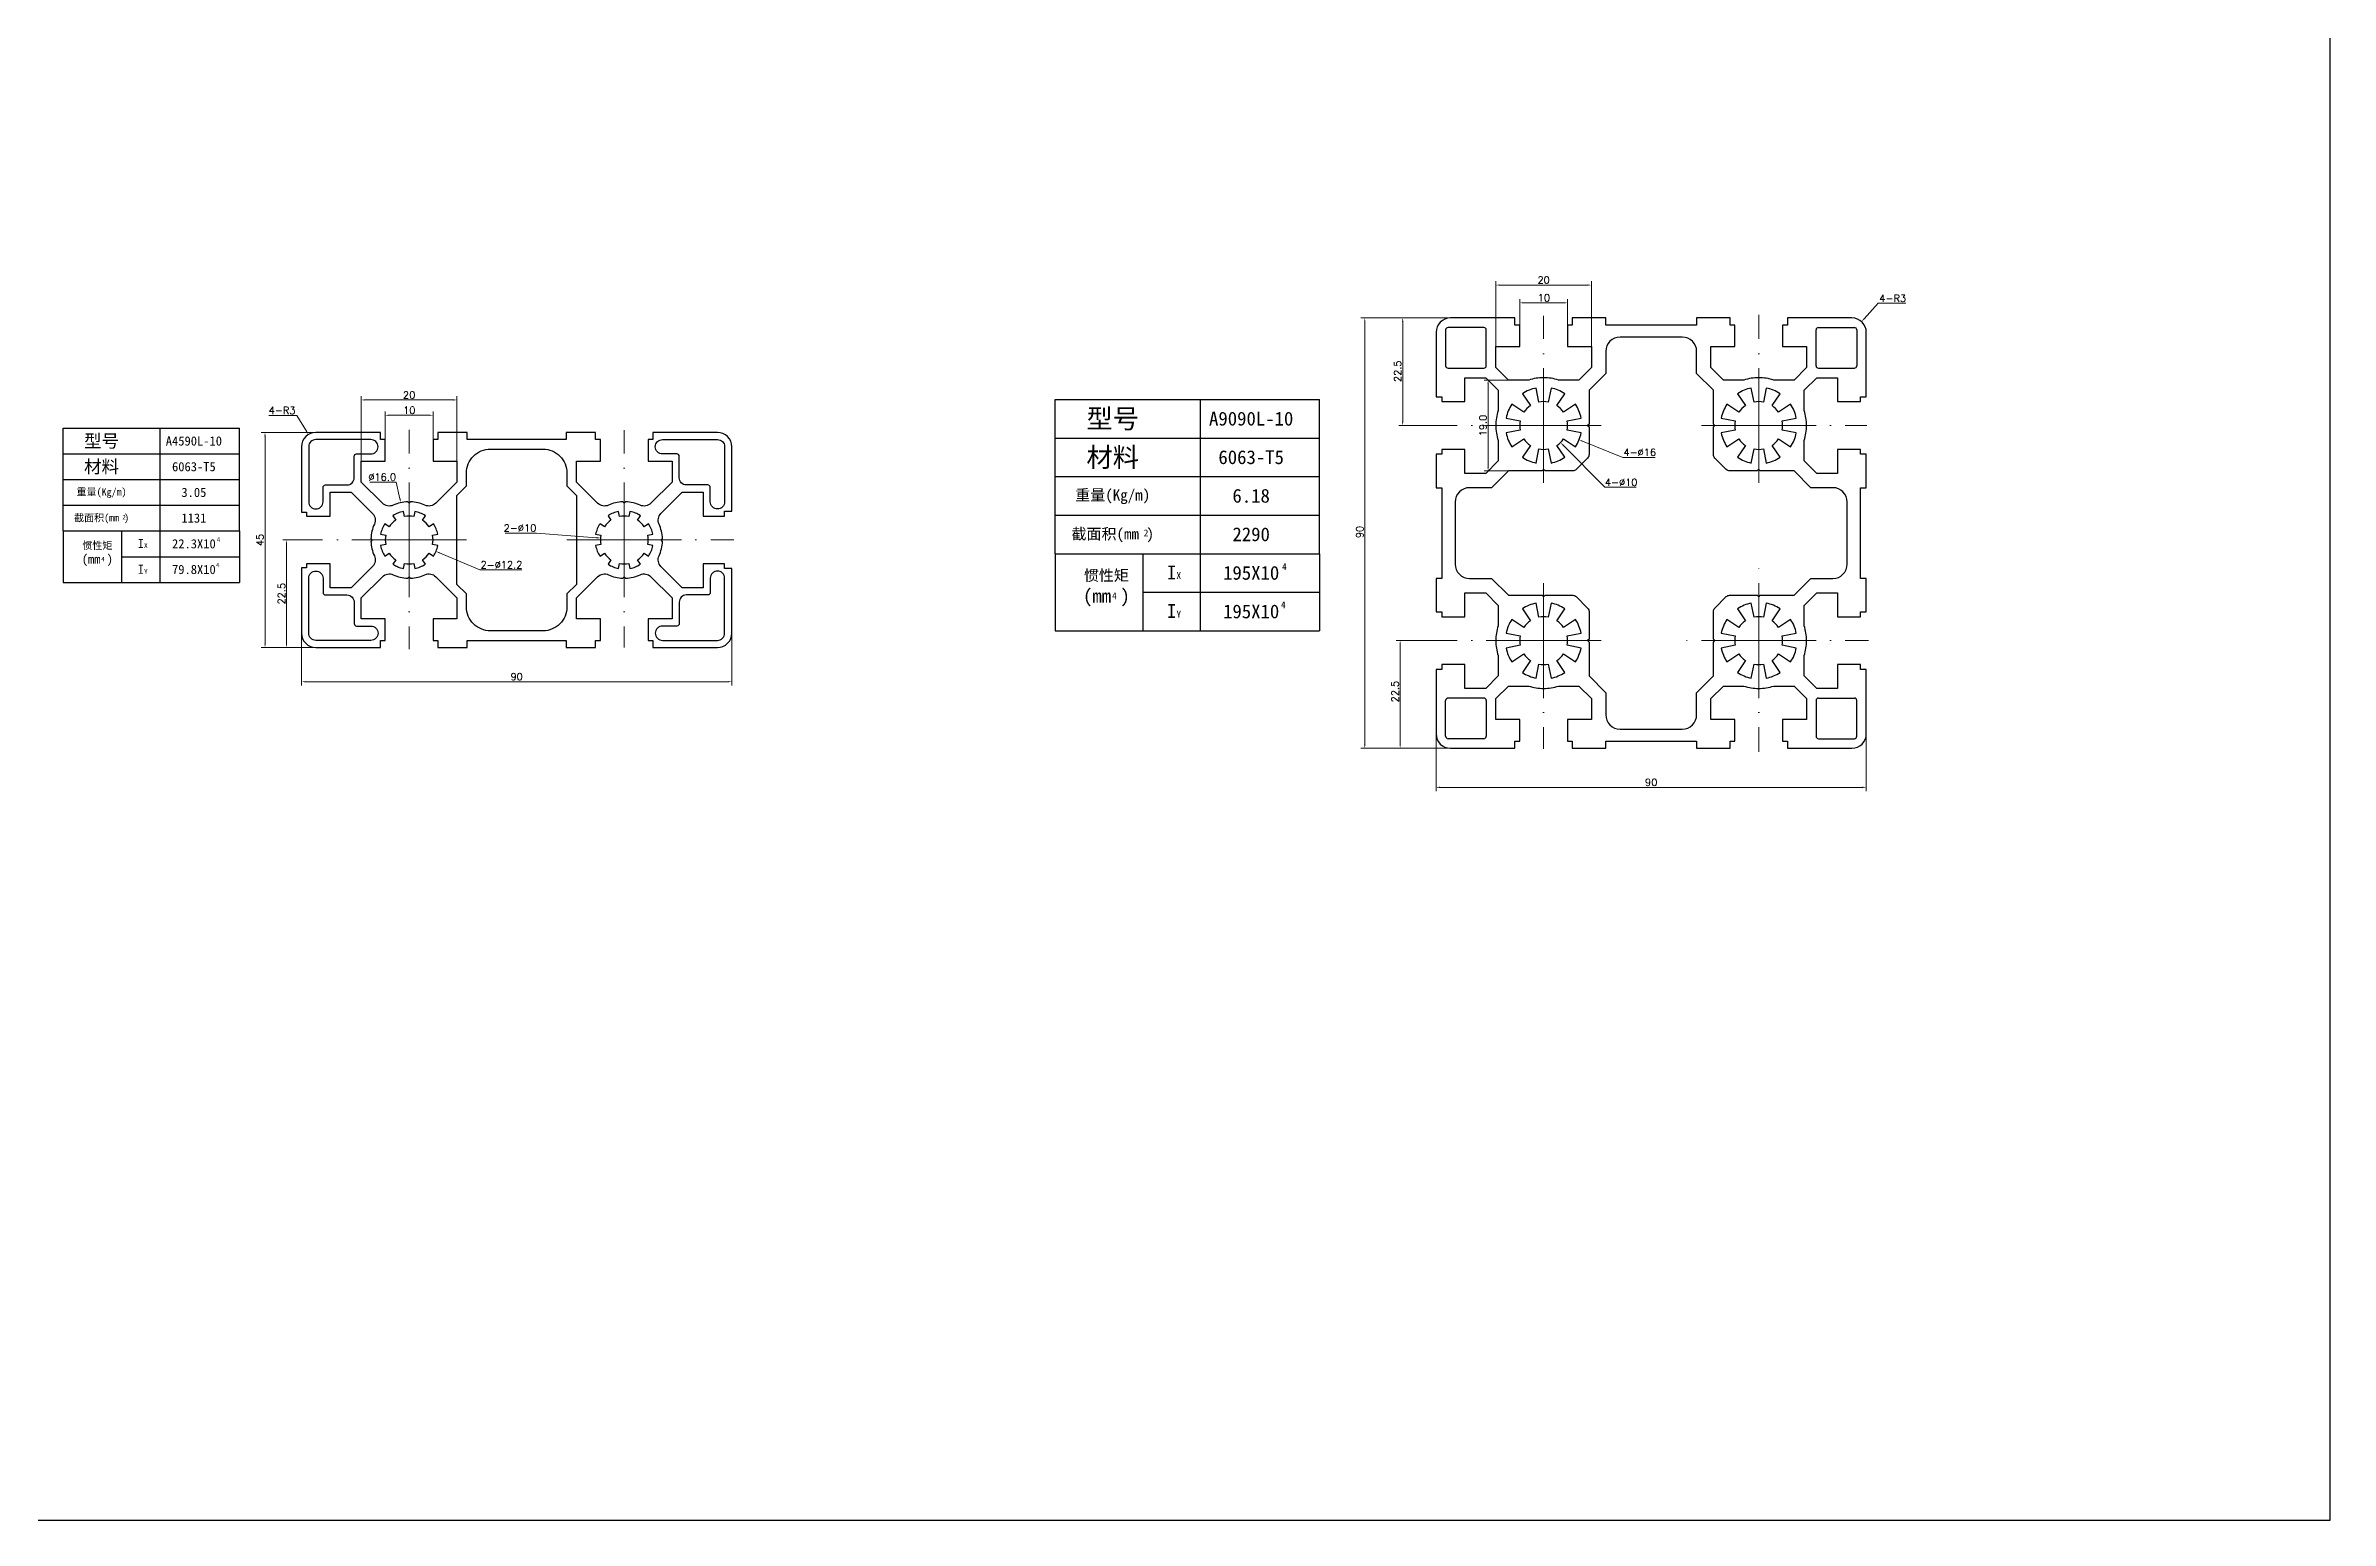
# Model space of a CAD drawing. Header units: millimetres. Extents: x 667 to 3290, y 428 to 2286.
# Drawn here: x 2812.4 to 3290.3, y 427.6 to 736 of the extents above; entities that cross this region are included whole.
import ezdxf

# ---------------------------------------------------------------- set-up
doc = ezdxf.new("R2010")
doc.units = ezdxf.units.MM
doc.linetypes.add('ACAD_ISO10W100', pattern=[18, 12, -3, 0, -3])
for name, color, linetype, lineweight in [('中心线', 1, 'ACAD_ISO10W100', 0), ('粗实线', 130, 'Continuous', 30), ('细实线', 130, 'Continuous', 0)]:
    doc.layers.add(name, color=color, linetype=linetype, lineweight=lineweight)
doc.styles.get("Standard").update_dxf_attribs({"font": 'txt', "bigfont": 'gbcbig.shx'})
doc.dimstyles.new('45x45L', dxfattribs={"dimscale": 0, "dimtxt": 1.5, "dimasz": 0.8, "dimexe": 0.8, "dimexo": 0, "dimgap": 0.3, "dimtad": 1, "dimtoh": 1, "dimdec": 1, "dimzin": 0, "dimdsep": 46, "dimtxsty": 'Standard', "dimcen": 0, "dimclrd": 5, "dimclre": 5, "dimclrt": 3, "dimadec": 0, "dimazin": 0, "dimtp": 0.05, "dimtm": 0.05, "dimtfac": 1, "dimtdec": 1, "dimtofl": 0, "dimtmove": 0, "dimatfit": 3, "dimfxl": 1, "dimtolj": 1, "dimlwd": 13, "dimlwe": 13, "dimarcsym": 0})

# ---------------------------------------------------------------- blocks, each defined once
blk = doc.blocks.new('*D1159')
at = {"layer": 'DEFPOINTS', "color": 0, "transparency": 16777216}
for p in [(2886.67, 640.43), (2890.16, 624.82)]:
    blk.add_point(p, dxfattribs=at)
at = {"layer": '粗实线', "color": 5, "lineweight": 13, "transparency": 16777216}
for p, q in [((2880.16, 644.72), (2885.71, 644.72)), ((2885.71, 644.72), (2886.49, 641.21))]:
    blk.add_line(p, q, dxfattribs=at)
at = {"layer": '粗实线', "color": 5, "transparency": 16777216}
blk.add_solid([(2886.62, 641.24), (2886.36, 641.18), (2886.67, 640.43)], dxfattribs=at)
at = {"layer": '粗实线', "color": 3, "transparency": 16777216, "insert": (2882.78, 645.77), "char_height": 1.5, "attachment_point": 5}
blk.add_mtext('\\A1;∅16.0', dxfattribs=at)
blk = doc.blocks.new('*D1160')
at = {"layer": 'DEFPOINTS', "color": 0, "transparency": 16777216}
for p in [(2928.43, 633.02), (2938.4, 632.23)]:
    blk.add_point(p, dxfattribs=at)
at = {"layer": '粗实线', "color": 5, "lineweight": 13, "transparency": 16777216}
for p, q in [((2908.48, 634.08), (2915.03, 634.08)), ((2915.03, 634.08), (2927.63, 633.08))]:
    blk.add_line(p, q, dxfattribs=at)
at = {"layer": '粗实线', "color": 5, "transparency": 16777216}
blk.add_solid([(2927.64, 633.22), (2927.62, 632.95), (2928.43, 633.02)], dxfattribs=at)
at = {"layer": '粗实线', "color": 3, "transparency": 16777216, "insert": (2911.6, 635.13), "char_height": 1.5, "attachment_point": 5}
blk.add_mtext('\\A1;2-%%c10', dxfattribs=at)
blk = doc.blocks.new('*D1161')
at = {"layer": 'DEFPOINTS', "color": 0, "transparency": 16777216}
for p in [(2882.8, 635), (2894.03, 630.24)]:
    blk.add_point(p, dxfattribs=at)
at = {"layer": '粗实线', "color": 5, "lineweight": 13, "transparency": 16777216}
for p, q in [((2903.17, 626.37), (2894.76, 629.93)), ((2911.97, 626.37), (2903.17, 626.37))]:
    blk.add_line(p, q, dxfattribs=at)
at = {"layer": '粗实线', "color": 5, "transparency": 16777216}
blk.add_solid([(2894.82, 630.05), (2894.71, 629.81), (2894.03, 630.24)], dxfattribs=at)
at = {"layer": '粗实线', "color": 3, "transparency": 16777216, "insert": (2907.72, 627.42), "char_height": 1.5, "attachment_point": 5}
blk.add_mtext('\\A1;2-%%c12.2', dxfattribs=at)
blk = doc.blocks.new('*D818')
at = {"layer": 'DEFPOINTS', "color": 0, "transparency": 16777216}
for p in [(2858.27, 655.12), (2868.91, 655.12), (2868.91, 610.12)]:
    blk.add_point(p, dxfattribs=at)
at = {"layer": '细实线', "color": 5, "lineweight": 13, "transparency": 16777216}
for p, q in [((2868.91, 655.12), (2857.47, 655.12)), ((2858.27, 610.92), (2858.27, 654.32)), ((2868.91, 610.12), (2857.47, 610.12))]:
    blk.add_line(p, q, dxfattribs=at)
at = {"layer": '细实线', "color": 5, "transparency": 16777216}
for points in [[(2858.13, 654.32), (2858.4, 654.32), (2858.27, 655.12)], [(2858.13, 610.92), (2858.4, 610.92), (2858.27, 610.12)]]:
    blk.add_solid(points, dxfattribs=at)
at = {"layer": '细实线', "color": 3, "transparency": 16777216, "insert": (2857.22, 632.62), "char_height": 1.5, "attachment_point": 5, "rotation": 90}
blk.add_mtext('\\A1;45', dxfattribs=at)
blk = doc.blocks.new('*D1162')
at = {"layer": 'DEFPOINTS', "color": 0, "transparency": 16777216}
for p in [(2862.77, 632.62), (2868.91, 632.62), (2868.91, 610.12)]:
    blk.add_point(p, dxfattribs=at)
at = {"layer": '细实线', "color": 5, "lineweight": 13, "transparency": 16777216}
for p, q in [((2868.91, 632.62), (2861.97, 632.62)), ((2862.77, 610.92), (2862.77, 631.82)), ((2868.91, 610.12), (2861.97, 610.12))]:
    blk.add_line(p, q, dxfattribs=at)
at = {"layer": '细实线', "color": 5, "transparency": 16777216}
for points in [[(2862.63, 631.82), (2862.9, 631.82), (2862.77, 632.62)], [(2862.63, 610.92), (2862.9, 610.92), (2862.77, 610.12)]]:
    blk.add_solid(points, dxfattribs=at)
at = {"layer": '细实线', "color": 3, "transparency": 16777216, "insert": (2861.72, 621.37), "char_height": 1.5, "attachment_point": 5, "rotation": 90}
blk.add_mtext('\\A1;22.5', dxfattribs=at)
blk = doc.blocks.new('*D1163')
at = {"layer": 'DEFPOINTS', "color": 0, "transparency": 16777216}
for p in [(2867.34, 654.68), (2868.91, 652.12)]:
    blk.add_point(p, dxfattribs=at)
at = {"layer": '细实线', "color": 5, "lineweight": 13, "transparency": 16777216}
for p, q in [((2859.09, 658.66), (2864.89, 658.66)), ((2864.89, 658.66), (2866.92, 655.36))]:
    blk.add_line(p, q, dxfattribs=at)
at = {"layer": '细实线', "color": 5, "transparency": 16777216}
blk.add_solid([(2867.03, 655.43), (2866.81, 655.29), (2867.34, 654.68)], dxfattribs=at)
at = {"layer": '细实线', "color": 3, "transparency": 16777216, "insert": (2861.84, 659.71), "char_height": 1.5, "attachment_point": 5}
blk.add_mtext('\\A1;4-R3', dxfattribs=at)
blk = doc.blocks.new('*D1164')
at = {"layer": 'DEFPOINTS', "color": 0, "transparency": 16777216}
for p in [(2898.41, 661.91), (2878.41, 649.12), (2898.41, 649.12)]:
    blk.add_point(p, dxfattribs=at)
at = {"layer": '细实线', "color": 5, "lineweight": 13, "transparency": 16777216}
for p, q in [((2878.41, 649.12), (2878.41, 662.71)), ((2879.21, 661.91), (2897.61, 661.91)), ((2898.41, 649.12), (2898.41, 662.71))]:
    blk.add_line(p, q, dxfattribs=at)
at = {"layer": '细实线', "color": 5, "transparency": 16777216}
for points in [[(2879.21, 662.05), (2879.21, 661.78), (2878.41, 661.91)], [(2897.61, 662.05), (2897.61, 661.78), (2898.41, 661.91)]]:
    blk.add_solid(points, dxfattribs=at)
at = {"layer": '细实线', "color": 3, "transparency": 16777216, "insert": (2888.41, 662.96), "char_height": 1.5, "attachment_point": 5}
blk.add_mtext('\\A1;20', dxfattribs=at)
blk = doc.blocks.new('*D1165')
at = {"layer": 'DEFPOINTS', "color": 0, "transparency": 16777216}
for p in [(2893.41, 658.71), (2883.41, 653.62), (2893.41, 653.62)]:
    blk.add_point(p, dxfattribs=at)
at = {"layer": '细实线', "color": 5, "lineweight": 13, "transparency": 16777216}
for p, q in [((2883.41, 653.62), (2883.41, 659.51)), ((2893.41, 653.62), (2893.41, 659.51)), ((2884.21, 658.71), (2892.61, 658.71))]:
    blk.add_line(p, q, dxfattribs=at)
at = {"layer": '细实线', "color": 5, "transparency": 16777216}
for points in [[(2884.21, 658.84), (2884.21, 658.58), (2883.41, 658.71)], [(2892.61, 658.84), (2892.61, 658.58), (2893.41, 658.71)]]:
    blk.add_solid(points, dxfattribs=at)
at = {"layer": '细实线', "color": 3, "transparency": 16777216, "insert": (2888.46, 659.76), "char_height": 1.5, "attachment_point": 5}
blk.add_mtext('\\A1;10', dxfattribs=at)
blk = doc.blocks.new('*D1186')
at = {"layer": 'DEFPOINTS', "color": 0, "transparency": 16777216}
for p in [(3114.11, 666.06), (3118.35, 666.06), (3118.35, 647.06)]:
    blk.add_point(p, dxfattribs=at)
at = {"layer": '粗实线', "color": 5, "lineweight": 13, "transparency": 16777216}
for p, q in [((3118.35, 666.06), (3113.31, 666.06)), ((3114.11, 647.86), (3114.11, 665.26)), ((3118.35, 647.06), (3113.31, 647.06))]:
    blk.add_line(p, q, dxfattribs=at)
at = {"layer": '粗实线', "color": 5, "transparency": 16777216}
for points in [[(3113.98, 665.26), (3114.24, 665.26), (3114.11, 666.06)], [(3113.98, 647.86), (3114.24, 647.86), (3114.11, 647.06)]]:
    blk.add_solid(points, dxfattribs=at)
at = {"layer": '粗实线', "color": 3, "transparency": 16777216, "insert": (3113.06, 656.56), "char_height": 1.5, "attachment_point": 5, "rotation": 90}
blk.add_mtext('\\A1;19.0', dxfattribs=at)
blk = doc.blocks.new('*D1187')
at = {"layer": 'DEFPOINTS', "color": 0, "transparency": 16777216}
for p in [(3118.31, 659.55), (3133.15, 653.57)]:
    blk.add_point(p, dxfattribs=at)
at = {"layer": '粗实线', "color": 5, "lineweight": 13, "transparency": 16777216}
for p, q in [((3142.28, 649.89), (3133.89, 653.27)), ((3149.08, 649.89), (3142.28, 649.89))]:
    blk.add_line(p, q, dxfattribs=at)
at = {"layer": '粗实线', "color": 5, "transparency": 16777216}
blk.add_solid([(3133.94, 653.39), (3133.84, 653.14), (3133.15, 653.57)], dxfattribs=at)
at = {"layer": '粗实线', "color": 3, "transparency": 16777216, "insert": (3145.83, 650.94), "char_height": 1.5, "attachment_point": 5}
blk.add_mtext('\\A1;4-%%c16', dxfattribs=at)
blk = doc.blocks.new('*D1188')
at = {"layer": 'DEFPOINTS', "color": 0, "transparency": 16777216}
for p in [(3122.21, 660.11), (3129.25, 653.01)]:
    blk.add_point(p, dxfattribs=at)
at = {"layer": '粗实线', "color": 5, "lineweight": 13, "transparency": 16777216}
for p, q in [((3138.53, 643.64), (3129.81, 652.44)), ((3145.08, 643.64), (3138.53, 643.64))]:
    blk.add_line(p, q, dxfattribs=at)
at = {"layer": '粗实线', "color": 5, "transparency": 16777216}
blk.add_solid([(3129.91, 652.53), (3129.72, 652.35), (3129.25, 653.01)], dxfattribs=at)
at = {"layer": '粗实线', "color": 3, "transparency": 16777216, "insert": (3141.96, 644.69), "char_height": 1.5, "attachment_point": 5}
blk.add_mtext('\\A1;4-%%c10', dxfattribs=at)
blk = doc.blocks.new('*D1189')
at = {"layer": 'DEFPOINTS', "color": 0, "transparency": 16777216}
for p in [(3088.32, 679.06), (3106.23, 679.06), (3106.23, 589.06)]:
    blk.add_point(p, dxfattribs=at)
at = {"layer": '粗实线', "color": 5, "lineweight": 13, "transparency": 16777216}
for p, q in [((3106.23, 679.06), (3087.52, 679.06)), ((3088.32, 589.86), (3088.32, 678.26)), ((3106.23, 589.06), (3087.52, 589.06))]:
    blk.add_line(p, q, dxfattribs=at)
at = {"layer": '粗实线', "color": 5, "transparency": 16777216}
for points in [[(3088.18, 678.26), (3088.45, 678.26), (3088.32, 679.06)], [(3088.18, 589.86), (3088.45, 589.86), (3088.32, 589.06)]]:
    blk.add_solid(points, dxfattribs=at)
at = {"layer": '粗实线', "color": 3, "transparency": 16777216, "insert": (3087.27, 634.28), "char_height": 1.5, "attachment_point": 5, "rotation": 90}
blk.add_mtext('\\A1;90', dxfattribs=at)
blk = doc.blocks.new('*D1190')
at = {"layer": 'DEFPOINTS', "color": 0, "transparency": 16777216}
for p in [(3095.71, 611.56), (3106.23, 611.56), (3106.23, 589.06)]:
    blk.add_point(p, dxfattribs=at)
at = {"layer": '粗实线', "color": 5, "lineweight": 13, "transparency": 16777216}
for p, q in [((3106.23, 611.56), (3094.91, 611.56)), ((3095.71, 589.86), (3095.71, 610.76)), ((3106.23, 589.06), (3094.91, 589.06))]:
    blk.add_line(p, q, dxfattribs=at)
at = {"layer": '粗实线', "color": 5, "transparency": 16777216}
for points in [[(3095.58, 610.76), (3095.85, 610.76), (3095.71, 611.56)], [(3095.58, 589.86), (3095.85, 589.86), (3095.71, 589.06)]]:
    blk.add_solid(points, dxfattribs=at)
at = {"layer": '粗实线', "color": 3, "transparency": 16777216, "insert": (3094.66, 600.91), "char_height": 1.5, "attachment_point": 5, "rotation": 90}
blk.add_mtext('\\A1;22.5', dxfattribs=at)
blk = doc.blocks.new('*D819')
at = {"layer": 'DEFPOINTS', "color": 0, "transparency": 16777216}
for p in [(3096.25, 679.06), (3106.23, 679.06), (3106.23, 656.56)]:
    blk.add_point(p, dxfattribs=at)
at = {"layer": '粗实线', "color": 5, "lineweight": 13, "transparency": 16777216}
for p, q in [((3106.23, 679.06), (3095.45, 679.06)), ((3096.25, 657.36), (3096.25, 678.26)), ((3106.23, 656.56), (3095.45, 656.56))]:
    blk.add_line(p, q, dxfattribs=at)
at = {"layer": '粗实线', "color": 5, "transparency": 16777216}
for points in [[(3096.11, 678.26), (3096.38, 678.26), (3096.25, 679.06)], [(3096.11, 657.36), (3096.38, 657.36), (3096.25, 656.56)]]:
    blk.add_solid(points, dxfattribs=at)
at = {"layer": '粗实线', "color": 3, "transparency": 16777216, "insert": (3095.2, 667.91), "char_height": 1.5, "attachment_point": 5, "rotation": 90}
blk.add_mtext('\\A1;22.5', dxfattribs=at)
blk = doc.blocks.new('*D1191')
at = {"layer": 'DEFPOINTS', "color": 0, "transparency": 16777216}
for p in [(3190.23, 676.06), (3192.24, 678.29)]:
    blk.add_point(p, dxfattribs=at)
at = {"layer": '粗实线', "color": 5, "lineweight": 13, "transparency": 16777216}
for p, q in [((3195.7, 682.12), (3192.78, 678.88)), ((3201.5, 682.12), (3195.7, 682.12))]:
    blk.add_line(p, q, dxfattribs=at)
at = {"layer": '粗实线', "color": 5, "transparency": 16777216}
blk.add_solid([(3192.68, 678.97), (3192.87, 678.79), (3192.24, 678.29)], dxfattribs=at)
at = {"layer": '粗实线', "color": 3, "transparency": 16777216, "insert": (3198.75, 683.17), "char_height": 1.5, "attachment_point": 5}
blk.add_mtext('\\A1;4-R3', dxfattribs=at)
blk = doc.blocks.new('*D1192')
at = {"layer": 'DEFPOINTS', "color": 0, "transparency": 16777216}
for p in [(3135.73, 685.94), (3115.73, 673.06), (3135.73, 673.06)]:
    blk.add_point(p, dxfattribs=at)
at = {"layer": '细实线', "color": 5, "lineweight": 13, "transparency": 16777216}
for p, q in [((3115.73, 673.06), (3115.73, 686.74)), ((3116.53, 685.94), (3134.93, 685.94)), ((3135.73, 673.06), (3135.73, 686.74))]:
    blk.add_line(p, q, dxfattribs=at)
at = {"layer": '细实线', "color": 5, "transparency": 16777216}
for points in [[(3116.53, 686.07), (3116.53, 685.81), (3115.73, 685.94)], [(3134.93, 686.07), (3134.93, 685.81), (3135.73, 685.94)]]:
    blk.add_solid(points, dxfattribs=at)
at = {"layer": '细实线', "color": 3, "transparency": 16777216, "insert": (3125.73, 686.99), "char_height": 1.5, "attachment_point": 5}
blk.add_mtext('\\A1;20', dxfattribs=at)
blk = doc.blocks.new('*D1193')
at = {"layer": 'DEFPOINTS', "color": 0, "transparency": 16777216}
for p in [(3130.73, 682.22), (3120.73, 677.56), (3130.73, 677.56)]:
    blk.add_point(p, dxfattribs=at)
at = {"layer": '细实线', "color": 5, "lineweight": 13, "transparency": 16777216}
for p, q in [((3120.73, 677.56), (3120.73, 683.02)), ((3121.53, 682.22), (3129.93, 682.22)), ((3130.73, 677.56), (3130.73, 683.02))]:
    blk.add_line(p, q, dxfattribs=at)
at = {"layer": '细实线', "color": 5, "transparency": 16777216}
for points in [[(3121.53, 682.36), (3121.53, 682.09), (3120.73, 682.22)], [(3129.93, 682.36), (3129.93, 682.09), (3130.73, 682.22)]]:
    blk.add_solid(points, dxfattribs=at)
at = {"layer": '细实线', "color": 3, "transparency": 16777216, "insert": (3125.77, 683.27), "char_height": 1.5, "attachment_point": 5}
blk.add_mtext('\\A1;10', dxfattribs=at)
blk = doc.blocks.new('*D1258')
at = {"layer": 'DEFPOINTS', "color": 0, "transparency": 16777216}
for p in [(3103.23, 592.06), (3193.23, 592.06), (3193.23, 580.88)]:
    blk.add_point(p, dxfattribs=at)
at = {"layer": '粗实线', "color": 5, "lineweight": 13, "transparency": 16777216}
for p, q in [((3103.23, 592.06), (3103.23, 580.08)), ((3193.23, 592.06), (3193.23, 580.08)), ((3104.03, 580.88), (3192.43, 580.88))]:
    blk.add_line(p, q, dxfattribs=at)
at = {"layer": '粗实线', "color": 5, "transparency": 16777216}
for points in [[(3104.03, 581.02), (3104.03, 580.75), (3103.23, 580.88)], [(3192.43, 581.02), (3192.43, 580.75), (3193.23, 580.88)]]:
    blk.add_solid(points, dxfattribs=at)
at = {"layer": '粗实线', "color": 3, "transparency": 16777216, "insert": (3148.23, 581.93), "char_height": 1.5, "attachment_point": 5}
blk.add_mtext('\\A1;90', dxfattribs=at)
blk = doc.blocks.new('*D1259')
at = {"layer": 'DEFPOINTS', "color": 0, "transparency": 16777216}
for p in [(2865.91, 613.12), (2955.91, 613.12), (2955.91, 602.97)]:
    blk.add_point(p, dxfattribs=at)
at = {"layer": '粗实线', "color": 5, "lineweight": 13, "transparency": 16777216}
for p, q in [((2865.91, 613.12), (2865.91, 602.17)), ((2955.91, 613.12), (2955.91, 602.17)), ((2866.71, 602.97), (2955.11, 602.97))]:
    blk.add_line(p, q, dxfattribs=at)
at = {"layer": '粗实线', "color": 5, "transparency": 16777216}
for points in [[(2866.71, 603.1), (2866.71, 602.84), (2865.91, 602.97)], [(2955.11, 603.1), (2955.11, 602.84), (2955.91, 602.97)]]:
    blk.add_solid(points, dxfattribs=at)
at = {"layer": '粗实线', "color": 3, "transparency": 16777216, "insert": (2910.91, 604.02), "char_height": 1.5, "attachment_point": 5}
blk.add_mtext('\\A1;90', dxfattribs=at)

msp = doc.modelspace()

# ---------------------------------------------------------------- linework, layer by layer
at = {"layer": '中心线'}
for p, q in [((3125.731, 656.56), (3125.731, 679.523)), ((3170.731, 656.56), (3170.731, 679.698)), ((2888.412, 632.624), (2888.412, 655.629)), ((2933.412, 632.624), (2933.412, 655.575)), ((3125.731, 656.56), (3102.805, 656.56)), ((3125.731, 656.56), (3125.731, 642.818)), ((3125.731, 656.56), (3139.254, 656.56)), ((3170.731, 656.56), (3156.808, 656.56)), ((3170.731, 656.56), (3170.731, 642.301)), ((3170.731, 656.56), (3193.319, 656.56)), ((2888.412, 632.624), (2865.114, 632.624)), ((2888.412, 632.624), (2901.419, 632.624)), ((2888.412, 632.624), (2888.412, 609.755)), ((2933.412, 632.624), (2918.584, 632.624)), ((2933.412, 632.624), (2933.412, 610.163)), ((2933.412, 632.624), (2956.318, 632.624)), ((3170.731, 611.56), (3170.731, 628.514)), ((3125.731, 611.56), (3125.731, 624.698)), ((3125.731, 611.56), (3103.056, 611.56)), ((3125.731, 611.56), (3139.125, 611.56)), ((3125.731, 611.56), (3125.731, 588.922)), ((3170.731, 611.56), (3155.266, 611.56)), ((3170.731, 611.56), (3193.688, 611.56)), ((3170.731, 611.56), (3170.731, 588.341))]:
    msp.add_line(p, q, dxfattribs=at)
at = {"layer": '粗实线'}
for p, q in [((3182.731, 669.06), (3182.731, 676.56)), ((3183.231, 677.06), (3190.731, 677.06)), ((3191.231, 676.56), (3191.231, 669.06)), ((3183.231, 668.56), (3190.731, 668.56)), ((3023.571, 629.752), (3023.571, 662.008)), ((3023.571, 662.008), (3078.837, 662.008)), ((3053.867, 662.008), (3053.867, 613.624)), ((3078.837, 629.752), (3078.837, 662.008)), ((2816.065, 634.5), (2816.065, 656.004)), ((2816.065, 656.004), (2852.909, 656.004)), ((2836.262, 656.004), (2836.262, 623.748)), ((2852.909, 634.5), (2852.909, 656.004)), ((2816.065, 650.628), (2852.909, 650.628)), ((3023.571, 653.944), (3078.837, 653.944)), ((2816.065, 645.252), (2852.909, 645.252)), ((2817.409, 645.252), (2848.109, 645.252)), ((2818.753, 645.252), (2848.109, 645.252)), ((2820.097, 645.252), (2848.109, 645.252)), ((3023.571, 645.88), (3078.837, 645.88)), ((3025.587, 645.88), (3071.637, 645.88)), ((3027.603, 645.88), (3071.637, 645.88)), ((3029.619, 645.88), (3071.637, 645.88)), ((2816.065, 639.876), (2852.909, 639.876)), ((2818.753, 639.876), (2848.109, 639.876)), ((2820.097, 639.876), (2848.109, 639.876)), ((3023.571, 637.816), (3078.837, 637.816)), ((3027.603, 637.816), (3071.637, 637.816)), ((3029.619, 637.816), (3071.637, 637.816)), ((2816.065, 634.5), (2816.065, 623.748)), ((2816.065, 634.5), (2852.909, 634.5)), ((2817.409, 634.5), (2848.109, 634.5)), ((2818.753, 634.5), (2848.109, 634.5)), ((2820.097, 634.5), (2848.109, 634.5)), ((2828.316, 623.748), (2828.316, 634.5)), ((2852.909, 634.5), (2852.909, 623.748)), ((2828.316, 629.124), (2852.909, 629.124)), ((3023.571, 629.752), (3078.837, 629.752)), ((3023.571, 629.752), (3023.571, 613.624)), ((3025.587, 629.752), (3071.637, 629.752)), ((3027.603, 629.752), (3071.637, 629.752)), ((3029.619, 629.752), (3071.637, 629.752)), ((3041.948, 613.624), (3041.948, 629.752)), ((3078.837, 629.752), (3078.837, 613.624)), ((2816.065, 623.748), (2852.909, 623.748)), ((3041.948, 621.688), (3078.837, 621.688)), ((3023.571, 613.624), (3078.837, 613.624)), ((3105.231, 591.56), (3105.231, 599.06)), ((3113.231, 599.56), (3105.731, 599.56)), ((3113.731, 599.06), (3113.731, 591.56)), ((3182.731, 599.06), (3182.731, 591.56)), ((3183.231, 599.56), (3190.731, 599.56)), ((3191.231, 591.56), (3191.231, 599.06)), ((3113.231, 591.06), (3105.731, 591.06)), ((3138.731, 589.06), (3138.731, 590.06)), ((3157.731, 590.06), (3157.731, 589.06)), ((3183.231, 591.06), (3190.731, 591.06))]:
    msp.add_line(p, q, dxfattribs=at)
msp.add_lwpolyline([(1880.922, 427.569), (3290.289, 427.569), (3290.289, 1044.446), (1880.922, 1044.446)], close=True, dxfattribs=at)
for points in [[(3173.854, 602.06), (3178.11, 602.06), (3180.731, 599.439), (3180.731, 595.06), (3175.731, 595.06), (3175.731, 590.56), (3176.731, 590.56), (3176.731, 589.06), (3190.231, 589.06, 0.4142136), (3193.231, 592.06), (3193.231, 605.56), (3192.031, 605.56), (3192.031, 606.56), (3187.231, 606.56), (3187.231, 601.56), (3182.852, 601.56), (3180.231, 604.182), (3180.231, 608.438, 0.0795573), (3180.731, 611.56, 0.0795573), (3180.231, 614.683), (3180.231, 618.939), (3182.852, 621.56), (3187.231, 621.56), (3187.231, 616.56), (3192.031, 616.56), (3192.031, 617.56), (3193.231, 617.56), (3193.231, 624.56), (3192.031, 624.56), (3192.031, 643.56), (3193.231, 643.56), (3193.231, 650.56), (3192.031, 650.56), (3192.031, 651.56), (3187.231, 651.56), (3187.231, 646.56), (3182.852, 646.56), (3180.231, 649.182), (3180.231, 653.438, 0.0795573), (3180.731, 656.56, 0.0795573), (3180.231, 659.683), (3180.231, 663.939), (3182.852, 666.56), (3187.231, 666.56), (3187.231, 661.56), (3192.031, 661.56), (3192.031, 662.56), (3193.231, 662.56), (3193.231, 676.06, 0.4142136), (3190.231, 679.06), (3176.731, 679.06), (3176.731, 677.56), (3175.731, 677.56), (3175.731, 673.06), (3180.731, 673.06), (3180.731, 668.682), (3178.11, 666.06), (3173.854, 666.06, 0.0795573), (3170.731, 666.56, 0.0795573), (3167.609, 666.06), (3163.352, 666.06), (3160.731, 668.682), (3160.731, 673.06), (3165.731, 673.06), (3165.731, 677.56), (3164.731, 677.56), (3164.731, 679.06), (3157.731, 679.06), (3157.731, 677.56), (3138.731, 677.56), (3138.731, 679.06), (3131.731, 679.06), (3131.731, 677.56), (3130.731, 677.56), (3130.731, 673.06), (3135.731, 673.06), (3135.731, 668.682), (3133.11, 666.06), (3128.854, 666.06, 0.0795573), (3125.731, 666.56, 0.0795573), (3122.609, 666.06), (3118.352, 666.06), (3115.731, 668.682), (3115.731, 673.06), (3120.731, 673.06), (3120.731, 677.56), (3119.731, 677.56), (3119.731, 679.06), (3106.231, 679.06, 0.4142136), (3103.231, 676.06), (3103.231, 662.56), (3104.431, 662.56), (3104.431, 661.56), (3109.231, 661.56), (3109.231, 666.56), (3113.61, 666.56), (3116.231, 663.939), (3116.231, 659.683, 0.0795573), (3115.731, 656.56, 0.0795573), (3116.231, 653.438), (3116.231, 649.182), (3113.61, 646.56), (3109.231, 646.56), (3109.231, 651.56), (3104.431, 651.56), (3104.431, 650.56), (3103.231, 650.56), (3103.231, 643.56), (3104.431, 643.56), (3104.431, 624.56), (3103.231, 624.56), (3103.231, 617.56), (3104.431, 617.56), (3104.431, 616.56), (3109.231, 616.56), (3109.231, 621.56), (3113.61, 621.56), (3116.231, 618.939), (3116.231, 614.683, 0.0795573), (3115.731, 611.56, 0.0795573), (3116.231, 608.438), (3116.231, 604.182), (3113.61, 601.56), (3109.231, 601.56), (3109.231, 606.56), (3104.431, 606.56), (3104.431, 605.56), (3103.231, 605.56), (3103.231, 592.06, 0.4142136), (3106.231, 589.06), (3119.731, 589.06), (3119.731, 590.56), (3120.731, 590.56), (3120.731, 595.06), (3115.731, 595.06), (3115.731, 599.439), (3118.352, 602.06), (3122.609, 602.06, 0.0795573), (3125.731, 601.56, 0.0795573), (3128.854, 602.06), (3133.11, 602.06), (3135.731, 599.439), (3135.731, 595.06), (3130.731, 595.06), (3130.731, 590.56), (3131.731, 590.56), (3131.731, 589.06), (3138.731, 589.06), (3138.731, 590.56), (3157.731, 590.56), (3157.731, 589.06), (3164.731, 589.06), (3164.731, 590.56), (3165.731, 590.56), (3165.731, 595.06), (3160.731, 595.06), (3160.731, 599.439), (3163.352, 602.06), (3167.609, 602.06, 0.0795573), (3170.731, 601.56, 0.0795573)], [(3105.231, 669.06, 0.4142136), (3105.731, 668.56), (3113.231, 668.56, 0.4142136), (3113.731, 669.06), (3113.731, 676.56, 0.4142136), (3113.231, 677.06), (3105.731, 677.06, 0.4142136), (3105.231, 676.56)], [(3128.854, 647.06), (3126.031, 647.06), (3125.731, 647.36), (3125.431, 647.06), (3122.609, 647.06), (3118.352, 647.06), (3114.852, 643.56), (3110.231, 643.56, 0.4142136), (3107.231, 640.56), (3107.231, 634.06), (3107.231, 627.56, 0.4142136), (3110.231, 624.56), (3114.852, 624.56), (3118.352, 621.06), (3122.609, 621.06), (3125.431, 621.06), (3125.731, 620.76), (3126.031, 621.06), (3131.817, 621.06, -0.1989124), (3132.524, 620.767), (3134.938, 618.353, -0.1989124), (3135.231, 617.646), (3135.231, 611.86), (3134.931, 611.56), (3135.231, 611.26), (3135.231, 608.438), (3135.231, 604.182), (3138.731, 600.682), (3138.731, 596.06, 0.4142136), (3141.731, 593.06), (3148.231, 593.06), (3154.731, 593.06, 0.4142136), (3157.731, 596.06), (3157.731, 600.682), (3161.231, 604.182), (3161.231, 608.438), (3161.231, 611.26), (3161.531, 611.56), (3161.231, 611.86), (3161.231, 617.646, -0.1989124), (3161.524, 618.353), (3163.938, 620.767, -0.1989124), (3164.645, 621.06), (3170.431, 621.06), (3170.731, 620.76), (3171.031, 621.06), (3173.854, 621.06), (3178.11, 621.06), (3181.61, 624.56), (3186.231, 624.56, 0.4142136), (3189.231, 627.56), (3189.231, 634.06), (3189.231, 640.56, 0.4142136), (3186.231, 643.56), (3181.61, 643.56), (3178.11, 647.06), (3173.854, 647.06), (3171.031, 647.06), (3170.731, 647.36), (3170.431, 647.06), (3164.645, 647.06, -0.1989124), (3163.938, 647.353), (3161.524, 649.767, -0.1989124), (3161.231, 650.474), (3161.231, 656.26), (3161.531, 656.56), (3161.231, 656.86), (3161.231, 659.683), (3161.231, 663.939), (3157.731, 667.439), (3157.731, 672.06, 0.4142136), (3154.731, 675.06), (3148.231, 675.06), (3141.731, 675.06, 0.4142136), (3138.731, 672.06), (3138.731, 667.439), (3135.231, 663.939), (3135.231, 659.683), (3135.231, 656.86), (3134.931, 656.56), (3135.231, 656.26), (3135.231, 653.438), (3135.231, 650.474, -0.1989124), (3134.938, 649.767), (3132.524, 647.353, -0.1989124), (3131.817, 647.06)], [(3121.287, 663.212), (3122.953, 660.718, 0.0984914), (3121.574, 659.338), (3119.079, 661.005, 0.0984914), (3117.885, 658.121), (3120.827, 657.536, 0.0984914), (3120.827, 655.585), (3117.885, 655, 0.0984914), (3119.079, 652.116), (3121.574, 653.782, 0.0984914), (3122.953, 652.403), (3121.287, 649.909, 0.0984914), (3124.17, 648.714), (3124.756, 651.656, 0.0984914), (3126.707, 651.656), (3127.292, 648.714, 0.0984914), (3130.176, 649.909), (3128.509, 652.403, 0.0984914), (3129.889, 653.782), (3132.383, 652.116, 0.0984914), (3133.577, 655), (3130.635, 655.585, 0.0984914), (3130.635, 657.536), (3133.577, 658.121, 0.0984914), (3132.383, 661.005), (3129.889, 659.338, 0.0984914), (3128.509, 660.718), (3130.176, 663.212, 0.0984914), (3127.292, 664.407), (3126.707, 661.464, 0.0984914), (3124.756, 661.464), (3124.17, 664.407, 0.0984914)], [(3166.287, 663.212), (3167.953, 660.718, 0.0984914), (3166.574, 659.338), (3164.079, 661.005, 0.0984914), (3162.885, 658.121), (3165.827, 657.536, 0.0984914), (3165.827, 655.585), (3162.885, 655, 0.0984914), (3164.079, 652.116), (3166.574, 653.782, 0.0984914), (3167.953, 652.403), (3166.287, 649.909, 0.0984914), (3169.17, 648.714), (3169.756, 651.656, 0.0984914), (3171.707, 651.656), (3172.292, 648.714, 0.0984914), (3175.176, 649.909), (3173.509, 652.403, 0.0984914), (3174.889, 653.782), (3177.383, 652.116, 0.0984914), (3178.577, 655), (3175.635, 655.585, 0.0984914), (3175.635, 657.536), (3178.577, 658.121, 0.0984914), (3177.383, 661.005), (3174.889, 659.338, 0.0984914), (3173.509, 660.718), (3175.176, 663.212, 0.0984914), (3172.292, 664.407), (3171.707, 661.464, 0.0984914), (3169.756, 661.464), (3169.17, 664.407, 0.0984914)], [(2941.406, 632.329), (2941.112, 632.624), (2941.406, 632.918, 0.0980617), (2940.691, 635.943, -0.3129627), (2941.096, 638.187), (2945.533, 642.624), (2949.912, 642.624), (2949.912, 637.624), (2954.412, 637.624), (2954.412, 638.624), (2955.912, 638.624), (2955.912, 652.124, 0.4142136), (2952.912, 655.124), (2939.412, 655.124), (2939.412, 653.624), (2938.412, 653.624), (2938.412, 649.124), (2943.412, 649.124), (2943.412, 644.745), (2938.975, 640.308, -0.3129627), (2936.731, 639.903, 0.0980617), (2933.706, 640.618), (2933.412, 640.324), (2933.117, 640.618, 0.0980617), (2930.093, 639.903, -0.3129627), (2927.849, 640.308), (2923.412, 644.745), (2923.412, 649.124), (2928.412, 649.124), (2928.412, 653.624), (2927.412, 653.624), (2927.412, 655.124), (2921.291, 655.124), (2921.291, 653.624), (2900.533, 653.624), (2900.533, 655.124), (2894.412, 655.124), (2894.412, 653.624), (2893.412, 653.624), (2893.412, 649.124), (2898.412, 649.124), (2898.412, 644.745), (2893.975, 640.308, -0.3129627), (2891.731, 639.903, 0.0980617), (2888.706, 640.618), (2888.412, 640.324), (2888.117, 640.618, 0.0980617), (2885.093, 639.903, -0.3129627), (2882.849, 640.308), (2878.412, 644.745), (2878.412, 649.124), (2883.412, 649.124), (2883.412, 653.624), (2882.412, 653.624), (2882.412, 655.124), (2868.912, 655.124, 0.4142136), (2865.912, 652.124), (2865.912, 638.424), (2866.912, 638.424), (2866.912, 637.624), (2871.912, 637.624), (2871.912, 642.624), (2876.291, 642.624), (2880.727, 638.187, -0.3129627), (2881.133, 635.943, 0.0980617), (2880.417, 632.918), (2880.712, 632.624), (2880.417, 632.329, 0.0980617), (2881.133, 629.305, -0.3129627), (2880.727, 627.061), (2876.291, 622.624), (2871.912, 622.624), (2871.912, 627.624), (2866.912, 627.624), (2866.912, 626.824), (2865.912, 626.824), (2865.912, 613.124, 0.4142136), (2868.912, 610.124), (2882.412, 610.124), (2882.412, 611.624), (2883.412, 611.624), (2883.412, 616.124), (2878.412, 616.124), (2878.412, 620.502), (2882.849, 624.939, -0.3129627), (2885.093, 625.345, 0.0980617), (2888.117, 624.629), (2888.412, 624.924), (2888.706, 624.629, 0.0980617), (2891.731, 625.345, -0.3129627), (2893.975, 624.939), (2898.412, 620.502), (2898.412, 616.124), (2893.412, 616.124), (2893.412, 611.624), (2894.412, 611.624), (2894.412, 610.124), (2900.533, 610.124), (2900.533, 611.624), (2921.291, 611.624), (2921.291, 610.124), (2927.412, 610.124), (2927.412, 611.624), (2928.412, 611.624), (2928.412, 616.124), (2923.412, 616.124), (2923.412, 620.502), (2927.849, 624.939, -0.3129627), (2930.093, 625.345, 0.0980617), (2933.117, 624.629), (2933.412, 624.924), (2933.706, 624.629, 0.0980617), (2936.731, 625.345, -0.3129627), (2938.975, 624.939), (2943.412, 620.502), (2943.412, 616.124), (2938.412, 616.124), (2938.412, 611.624), (2939.412, 611.624), (2939.412, 610.124), (2952.912, 610.124, 0.4142136), (2955.912, 613.124), (2955.912, 626.624), (2954.412, 626.624), (2954.412, 627.624), (2949.912, 627.624), (2949.912, 622.624), (2945.533, 622.624), (2941.096, 627.061, -0.3129627), (2940.691, 629.305, 0.0980617)], [(2880.412, 653.624), (2876.412, 653.624), (2868.912, 653.624, 0.4142136), (2867.412, 652.124), (2867.412, 644.624), (2867.412, 640.624, 0.4142136), (2868.912, 639.124, 0.4142136), (2870.412, 640.624), (2870.412, 643.624, -0.4142136), (2870.912, 644.124), (2875.412, 644.124, 0.4142136), (2876.912, 645.624), (2876.912, 650.124, -0.4142136), (2877.412, 650.624), (2880.412, 650.624, 0.4142136), (2881.912, 652.124, 0.4142136)], [(2921.412, 621.331), (2921.412, 618.624, -0.4142136), (2916.412, 613.624), (2905.412, 613.624, -0.4142136), (2900.412, 618.624), (2900.412, 621.331), (2898.412, 623.331), (2898.412, 641.917), (2900.412, 643.917), (2900.412, 646.624, -0.4142136), (2905.412, 651.624), (2916.412, 651.624, -0.4142136), (2921.412, 646.624), (2921.412, 643.917), (2923.412, 641.917), (2923.412, 623.331)], [(2941.412, 653.624), (2945.412, 653.624), (2952.912, 653.624, -0.4142136), (2954.412, 652.124), (2954.412, 644.624), (2954.412, 640.624, -0.4142136), (2952.912, 639.124, -0.4142136), (2951.412, 640.624), (2951.412, 643.624, 0.4142136), (2950.912, 644.124), (2946.412, 644.124, -0.4142136), (2944.912, 645.624), (2944.912, 650.124, 0.4142136), (2944.412, 650.624), (2941.412, 650.624, -0.4142136), (2939.912, 652.124, -0.4142136)], [(2894.395, 633.814, 0.0984914), (2893.484, 636.013), (2892.569, 635.402, 0.0984914), (2891.19, 636.781), (2891.801, 637.696, 0.0984914), (2889.602, 638.607), (2889.387, 637.528, 0.0984914), (2887.436, 637.528), (2887.222, 638.607, 0.0984914), (2885.023, 637.696), (2885.634, 636.781, 0.0984914), (2884.255, 635.402), (2883.34, 636.013, 0.0984914), (2882.429, 633.814), (2883.508, 633.599, 0.0984914), (2883.508, 631.648), (2882.429, 631.434, 0.0984914), (2883.34, 629.235), (2884.255, 629.846, 0.0984914), (2885.634, 628.466), (2885.023, 627.552, 0.0984914), (2887.222, 626.641), (2887.436, 627.72, 0.0984914), (2889.387, 627.72), (2889.602, 626.641, 0.0984914), (2891.801, 627.552), (2891.19, 628.466, 0.0984914), (2892.569, 629.846), (2893.484, 629.235, 0.0984914), (2894.395, 631.434), (2893.316, 631.648, 0.0984914), (2893.316, 633.599)], [(2939.395, 633.814, 0.0984914), (2938.484, 636.013), (2937.569, 635.402, 0.0984914), (2936.19, 636.781), (2936.801, 637.696, 0.0984914), (2934.602, 638.607), (2934.387, 637.528, 0.0984914), (2932.436, 637.528), (2932.222, 638.607, 0.0984914), (2930.023, 637.696), (2930.634, 636.781, 0.0984914), (2929.255, 635.402), (2928.34, 636.013, 0.0984914), (2927.429, 633.814), (2928.508, 633.599, 0.0984914), (2928.508, 631.648), (2927.429, 631.434, 0.0984914), (2928.34, 629.235), (2929.255, 629.846, 0.0984914), (2930.634, 628.466), (2930.023, 627.552, 0.0984914), (2932.222, 626.641), (2932.436, 627.72, 0.0984914), (2934.387, 627.72), (2934.602, 626.641, 0.0984914), (2936.801, 627.552), (2936.19, 628.466, 0.0984914), (2937.569, 629.846), (2938.484, 629.235, 0.0984914), (2939.395, 631.434), (2938.316, 631.648, 0.0984914), (2938.316, 633.599)], [(2880.412, 611.624), (2876.412, 611.624), (2868.912, 611.624, -0.4142136), (2867.412, 613.124), (2867.412, 620.624), (2867.412, 624.624, -0.4142136), (2868.912, 626.124, -0.4142136), (2870.412, 624.624), (2870.412, 621.624, 0.4142136), (2870.912, 621.124), (2875.412, 621.124, -0.4142136), (2876.912, 619.624), (2876.912, 615.124, 0.4142136), (2877.412, 614.624), (2880.412, 614.624, -0.4142136), (2881.912, 613.124, -0.4142136)], [(2941.412, 611.624), (2945.412, 611.624), (2952.912, 611.624, 0.4142136), (2954.412, 613.124), (2954.412, 620.624), (2954.412, 624.624, 0.4142136), (2952.912, 626.124, 0.4142136), (2951.412, 624.624), (2951.412, 621.624, -0.4142136), (2950.912, 621.124), (2946.412, 621.124, 0.4142136), (2944.912, 619.624), (2944.912, 615.124, -0.4142136), (2944.412, 614.624), (2941.412, 614.624, 0.4142136), (2939.912, 613.124, 0.4142136)], [(3121.287, 618.212), (3122.953, 615.718, 0.0984914), (3121.574, 614.338), (3119.079, 616.005, 0.0984914), (3117.885, 613.121), (3120.827, 612.536, 0.0984914), (3120.827, 610.585), (3117.885, 610, 0.0984914), (3119.079, 607.116), (3121.574, 608.782, 0.0984914), (3122.953, 607.403), (3121.287, 604.909, 0.0984914), (3124.17, 603.714), (3124.756, 606.656, 0.0984914), (3126.707, 606.656), (3127.292, 603.714, 0.0984914), (3130.176, 604.909), (3128.509, 607.403, 0.0984914), (3129.889, 608.782), (3132.383, 607.116, 0.0984914), (3133.577, 610), (3130.635, 610.585, 0.0984914), (3130.635, 612.536), (3133.577, 613.121, 0.0984914), (3132.383, 616.005), (3129.889, 614.338, 0.0984914), (3128.509, 615.718), (3130.176, 618.212, 0.0984914), (3127.292, 619.407), (3126.707, 616.464, 0.0984914), (3124.756, 616.464), (3124.17, 619.407, 0.0984914)], [(3166.287, 618.212), (3167.953, 615.718, 0.0984914), (3166.574, 614.338), (3164.079, 616.005, 0.0984914), (3162.885, 613.121), (3165.827, 612.536, 0.0984914), (3165.827, 610.585), (3162.885, 610, 0.0984914), (3164.079, 607.116), (3166.574, 608.782, 0.0984914), (3167.953, 607.403), (3166.287, 604.909, 0.0984914), (3169.17, 603.714), (3169.756, 606.656, 0.0984914), (3171.707, 606.656), (3172.292, 603.714, 0.0984914), (3175.176, 604.909), (3173.509, 607.403, 0.0984914), (3174.889, 608.782), (3177.383, 607.116, 0.0984914), (3178.577, 610), (3175.635, 610.585, 0.0984914), (3175.635, 612.536), (3178.577, 613.121, 0.0984914), (3177.383, 616.005), (3174.889, 614.338, 0.0984914), (3173.509, 615.718), (3175.176, 618.212, 0.0984914), (3172.292, 619.407), (3171.707, 616.464, 0.0984914), (3169.756, 616.464), (3169.17, 619.407, 0.0984914)]]:
    msp.add_lwpolyline(points, format="xyb", close=True, dxfattribs=at)
for centre, start, end in [((3183.231, 676.56), 90, 180), ((3190.731, 676.56), 0, 90), ((3183.231, 669.06), 180, 270), ((3190.731, 669.06), 270, 0), ((3105.731, 599.06), 90, 180), ((3113.231, 599.06), 0, 90), ((3183.231, 599.06), 90, 180), ((3190.731, 599.06), 0, 90), ((3105.731, 591.56), 180, 270), ((3113.231, 591.56), 270, 0), ((3183.231, 591.56), 180, 270), ((3190.731, 591.56), 270, 0)]:
    msp.add_arc(centre, 0.5, start, end, dxfattribs=at)

# ---------------------------------------------------------------- texts
for s, insert, char_height, width, attachment_point in [('{\\f宋体|b0|i0|c134|p54;型号}', (3035.587, 657.776), 4.032, 24.03314, 5), ('{\\f宋体|b0|i0|c134|p54;型号}', (2824.076, 653.182), 2.688, 16.02209, 5), ('{\\f宋体|b0|i0|c134|p2;A9090L-10}', (3064.552, 657.976), 2.88, 28.57032, 5), ('{\\f宋体|b0|i0|c134|p2;A4590L-10}', (2843.385, 653.316), 1.92, 19.04688, 5), ('{\\f宋体|b0|i0|c134|p54;材料}', (3035.587, 649.712), 4.032, 24.03314, 5), ('{\\f宋体|b0|i0|c134|p2;6063-T5}', (3064.552, 649.912), 2.88, 28.57032, 5), ('{\\f宋体|b0|i0|c134|p54;材料}', (2824.076, 647.806), 2.688, 16.02209, 5), ('{\\f宋体|b0|i0|c134|p2;6063-T5}', (2843.385, 647.94), 1.92, 19.04688, 5), ('{\\f宋体|b0|i0|c134|p54;重量(Kg/m)}', (2824.076, 642.43), 1.536, 16.02202, 5), ('{\\f宋体|b0|i0|c134|p2;3.05}', (2843.385, 642.564), 1.92, 19.04688, 5), ('{\\f宋体|b0|i0|c134|p54;重量(Kg/m)}', (3035.587, 641.648), 2.304, 24.03302, 5), ('{\\f宋体|b0|i0|c134|p2;6.18}', (3064.552, 641.848), 2.88, 28.57032, 5), ('{\\f宋体|b0|i0|c134|p54;截面积(mm )}', (2824.076, 637.054), 1.536, 16.02202, 5), ('{\\f宋体|b0|i0|c134|p2;2}', (2828.399, 637.874), 0.96, 1.30003, 1), ('{\\f宋体|b0|i0|c134|p2;1131}', (2843.385, 637.188), 1.92, 19.04688, 5), ('{\\f宋体|b0|i0|c134|p54;惯性矩}', (2823.197, 631.392), 1.536, 16.02202, 5), ('{\\f宋体|b0|i0|c134|p2;I}', (2832.289, 631.878), 1.92, 7.94568, 5), ('{\\f宋体|b0|i0|c134|p2;X}', (2832.962, 631.937), 0.96, 1.1256, 1), ('{\\f宋体|b0|i0|c134|p2;22.3X10}', (2843.385, 631.812), 1.92, 19.04688, 5), ('{\\f宋体|b0|i0|c134|p2;4}', (2848.166, 633.181), 0.96, 1.38096, 1), ('{\\f宋体|b0|i0|c134|p54;截面积(mm )}', (3035.587, 633.584), 2.304, 24.03302, 5), ('{\\f宋体|b0|i0|c134|p2;2}', (3042.072, 634.814), 1.44, 1.95005, 1), ('{\\f宋体|b0|i0|c134|p2;2290}', (3064.552, 633.784), 2.88, 28.57032, 5), ('{\\f宋体|b0|i0|c134|p54;(mm )}', (2823.197, 628.354), 1.92, 16.02202, 5), ('{\\f宋体|b0|i0|c134|p2;4}', (2823.992, 629.115), 0.96, 1.3023, 1), ('{\\f宋体|b0|i0|c134|p2;I}', (2832.289, 626.502), 1.92, 7.94568, 5), ('{\\f宋体|b0|i0|c134|p2;Y}', (2832.962, 626.561), 0.96, 1.1256, 1), ('{\\f宋体|b0|i0|c134|p2;79.8X10}', (2843.385, 626.436), 1.92, 19.04688, 5), ('{\\f宋体|b0|i0|c134|p2;4}', (2848.018, 627.848), 0.96, 1.38096, 1), ('{\\f宋体|b0|i0|c134|p54;惯性矩}', (3034.269, 625.09), 2.304, 24.03302, 5), ('{\\f宋体|b0|i0|c134|p2;I}', (3047.908, 625.819), 2.88, 11.91852, 5), ('{\\f宋体|b0|i0|c134|p2;195X10}', (3064.552, 625.72), 2.88, 28.57032, 5), ('{\\f宋体|b0|i0|c134|p2;4}', (3071.003, 627.774), 1.44, 2.07144, 1), ('{\\f宋体|b0|i0|c134|p54;(mm )}', (3034.269, 620.533), 2.88, 24.03302, 5), ('{\\f宋体|b0|i0|c134|p2;4}', (3035.461, 621.674), 1.44, 1.9535, 1), ('{\\f宋体|b0|i0|c134|p2;X}', (3048.916, 625.907), 1.44, 1.6884, 1), ('{\\f宋体|b0|i0|c134|p2;I}', (3047.908, 617.755), 2.88, 11.91852, 5), ('{\\f宋体|b0|i0|c134|p2;Y}', (3048.916, 617.843), 1.44, 1.6884, 1), ('{\\f宋体|b0|i0|c134|p2;195X10}', (3064.552, 617.656), 2.88, 28.57032, 5), ('{\\f宋体|b0|i0|c134|p2;4}', (3070.781, 619.774), 1.44, 2.07144, 1)]:
    msp.add_mtext(s, dxfattribs=dict(at, insert=insert, char_height=char_height, width=width, attachment_point=attachment_point))

# ---------------------------------------------------------------- dimensions: what is measured, and where the dimension line sits
dim = msp.add_radius_dim(center=(3190.231, 676.06), mpoint=(3192.24, 678.288), text='4-R3', dimstyle='45x45L', override={"dimscale": 1}, dxfattribs=at)
dim.commit()
dim.dimension.update_dxf_attribs({"geometry": '*D1191', "text_midpoint": (3198.749, 682.124), "dimtype": 164})
dim = msp.add_linear_dim(base=(3088.316, 679.06), p1=(3106.231, 589.06), p2=(3106.231, 679.06), angle=90, text='90', dimstyle='45x45L', override={"dimscale": 1}, dxfattribs=at)
dim.commit()
dim.dimension.update_dxf_attribs({"geometry": '*D1189', "text_midpoint": (3088.316, 634.279), "dimtype": 160})
for base, p1, p2, picture, middle in [((3096.247, 679.06), (3106.231, 656.56), (3106.231, 679.06), '*D819', (3096.247, 667.908)), ((3095.712, 611.56), (3106.231, 589.06), (3106.231, 611.56), '*D1190', (3095.712, 600.906))]:
    dim = msp.add_linear_dim(base=base, p1=p1, p2=p2, angle=90, dimstyle='45x45L', override={"dimscale": 1}, dxfattribs=at)
    dim.commit()
    dim.dimension.update_dxf_attribs({"geometry": picture, "text_midpoint": middle, "dimtype": 160})
dim = msp.add_linear_dim(base=(3114.11, 666.06), p1=(3118.352, 647.06), p2=(3118.352, 666.06), angle=90, dimstyle='45x45L', override={"dimscale": 1}, dxfattribs=at)
dim.commit()
dim.dimension.update_dxf_attribs({"geometry": '*D1186', "text_midpoint": (3113.06, 656.56)})
for p1, p2, text, picture, middle in [((3118.312, 659.553), (3133.15, 653.568), '4-%%c16', '*D1187', (3145.826, 649.887)), ((3122.212, 660.112), (3129.25, 653.008), '4-%%c10', '*D1188', (3141.96, 643.635)), ((2938.396, 632.228), (2928.428, 633.019), '2-%%c10', '*D1160', (2915.026, 634.082)), ((2882.796, 635.005), (2894.028, 630.243), '2-%%c12.2', '*D1161', (2907.72, 626.367))]:
    dim = msp.add_diameter_dim_2p(p1=p1, p2=p2, text=text, dimstyle='45x45L', override={"dimscale": 1}, dxfattribs=at)
    dim.commit()
    dim.dimension.update_dxf_attribs({"geometry": picture, "text_midpoint": middle, "dimtype": 163})
dim = msp.add_diameter_dim_2p(p1=(2890.158, 624.817), p2=(2886.666, 640.431), dimstyle='45x45L', override={"dimscale": 1}, dxfattribs=at)
dim.commit()
dim.dimension.update_dxf_attribs({"geometry": '*D1159', "text_midpoint": (2882.782, 644.719), "dimtype": 163})
for base, p1, p2, picture, middle in [((2955.912, 602.971), (2865.912, 613.124), (2955.912, 613.124), '*D1259', (2910.912, 604.021)), ((3193.231, 580.883), (3103.231, 592.06), (3193.231, 592.06), '*D1258', (3148.231, 581.933))]:
    dim = msp.add_linear_dim(base=base, p1=p1, p2=p2, text='90', dimstyle='45x45L', override={"dimscale": 1}, dxfattribs=at)
    dim.commit()
    dim.dimension.update_dxf_attribs({"geometry": picture, "text_midpoint": middle})
at = {"layer": '细实线'}
for base, p1, p2, picture, middle in [((3135.731, 685.94), (3115.731, 673.06), (3135.731, 673.06), '*D1192', (3125.731, 686.99)), ((2898.412, 661.912), (2878.412, 649.124), (2898.412, 649.124), '*D1164', (2888.412, 662.962))]:
    dim = msp.add_linear_dim(base=base, p1=p1, p2=p2, text='20', dimstyle='45x45L', override={"dimscale": 1}, dxfattribs=at)
    dim.commit()
    dim.dimension.update_dxf_attribs({"geometry": picture, "text_midpoint": middle})
for base, p1, p2, picture, middle in [((3130.731, 682.225), (3120.731, 677.56), (3130.731, 677.56), '*D1193', (3125.77, 682.225)), ((2893.412, 658.71), (2883.412, 653.624), (2893.412, 653.624), '*D1165', (2888.458, 658.71))]:
    dim = msp.add_linear_dim(base=base, p1=p1, p2=p2, text='10', dimstyle='45x45L', override={"dimscale": 1}, dxfattribs=at)
    dim.commit()
    dim.dimension.update_dxf_attribs({"geometry": picture, "text_midpoint": middle, "dimtype": 160})
dim = msp.add_radius_dim(center=(2868.912, 652.124), mpoint=(2867.339, 654.678), text='4-R3', dimstyle='45x45L', override={"dimscale": 1}, dxfattribs=at)
dim.commit()
dim.dimension.update_dxf_attribs({"geometry": '*D1163', "text_midpoint": (2861.839, 658.658), "dimtype": 164})
dim = msp.add_linear_dim(base=(2858.267, 655.124), p1=(2868.912, 610.124), p2=(2868.912, 655.124), angle=90, text='45', dimstyle='45x45L', override={"dimscale": 1}, dxfattribs=at)
dim.commit()
dim.dimension.update_dxf_attribs({"geometry": '*D818', "text_midpoint": (2857.217, 632.624)})
dim = msp.add_linear_dim(base=(2862.768, 632.624), p1=(2868.912, 610.124), p2=(2868.912, 632.624), angle=90, dimstyle='45x45L', override={"dimscale": 1}, dxfattribs=at)
dim.commit()
dim.dimension.update_dxf_attribs({"geometry": '*D1162', "text_midpoint": (2861.718, 621.374)})

doc.saveas('drawing.dxf')
